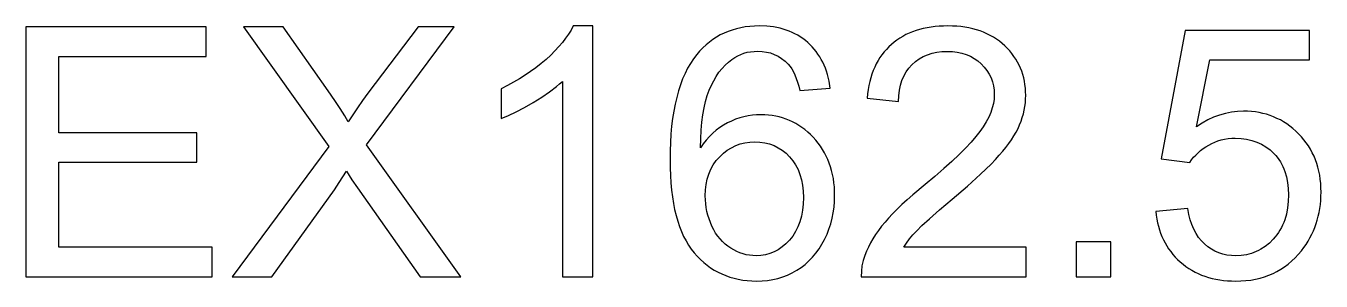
# Model space of a CAD drawing. Header units: millimetres. Extents: x -5.6 to 5.6, y -1.1 to 1.1.
import ezdxf

# ---------------------------------------------------------------- set-up
doc = ezdxf.new("R2010")
doc.units = ezdxf.units.MM
doc.layers.add('LASER_MARK', color=7, linetype='Continuous')

msp = doc.modelspace()

# ---------------------------------------------------------------- linework, layer by layer
at = {"layer": 'LASER_MARK'}
for points in [[(-5.594, -1.063), (-3.986, -1.063), (-3.986, -0.809), (-5.309, -0.809), (-5.309, -0.076), (-4.117, -0.076), (-4.117, 0.177), (-5.309, 0.177), (-5.309, 0.837), (-4.036, 0.837), (-4.036, 1.091), (-5.594, 1.091)], [(-3.811, -1.063), (-3.469, -1.063), (-2.928, -0.312), (-2.887, -0.25), (-2.825, -0.151), (-2.778, -0.226), (-2.731, -0.295), (-2.189, -1.063), (-1.836, -1.063), (-2.652, 0.076), (-1.895, 1.091), (-2.205, 1.091), (-2.639, 0.52), (-2.686, 0.456), (-2.731, 0.394), (-2.771, 0.334), (-2.809, 0.274), (-2.839, 0.325), (-2.878, 0.387), (-2.926, 0.458), (-2.983, 0.539), (-3.373, 1.091), (-3.713, 1.091), (-2.978, 0.06)], [(-0.696, -1.063), (-0.696, 1.1), (-0.866, 1.1), (-0.885, 1.065), (-0.907, 1.03), (-0.932, 0.994), (-0.96, 0.958), (-0.991, 0.922), (-1.024, 0.886), (-1.061, 0.849), (-1.101, 0.812), (-1.144, 0.776), (-1.188, 0.74), (-1.234, 0.707), (-1.281, 0.675), (-1.331, 0.644), (-1.382, 0.614), (-1.435, 0.586), (-1.489, 0.559), (-1.489, 0.303), (-1.426, 0.329), (-1.358, 0.36), (-1.287, 0.397), (-1.211, 0.44), (-1.137, 0.486), (-1.071, 0.531), (-1.012, 0.577), (-0.985, 0.6), (-0.96, 0.622), (-0.96, -1.063)], [(1.091, 0.543), (1.354, 0.564), (1.344, 0.625), (1.33, 0.682), (1.321, 0.71), (1.312, 0.737), (1.301, 0.763), (1.289, 0.788), (1.277, 0.812), (1.263, 0.835), (1.248, 0.858), (1.233, 0.879), (1.216, 0.9), (1.198, 0.92), (1.179, 0.939), (1.16, 0.957), (1.139, 0.975), (1.117, 0.991), (1.095, 1.006), (1.073, 1.02), (1.049, 1.033), (1.025, 1.044), (1, 1.055), (0.974, 1.064), (0.948, 1.073), (0.921, 1.08), (0.893, 1.086), (0.864, 1.091), (0.805, 1.098), (0.743, 1.1), (0.701, 1.099), (0.66, 1.096), (0.62, 1.091), (0.581, 1.085), (0.543, 1.076), (0.507, 1.065), (0.471, 1.053), (0.437, 1.038), (0.403, 1.022), (0.371, 1.004), (0.34, 0.983), (0.31, 0.961), (0.281, 0.937), (0.253, 0.911), (0.226, 0.883), (0.201, 0.853), (0.173, 0.816), (0.147, 0.777), (0.122, 0.735), (0.1, 0.69), (0.079, 0.643), (0.06, 0.592), (0.043, 0.54), (0.028, 0.484), (0.014, 0.426), (0.002, 0.365), (-0.008, 0.302), (-0.016, 0.236), (-0.022, 0.167), (-0.027, 0.096), (-0.029, 0.022), (-0.03, -0.055), (-0.029, -0.124), (-0.027, -0.19), (-0.023, -0.253), (-0.017, -0.315), (-0.01, -0.373), (-0.001, -0.43), (0.01, -0.483), (0.022, -0.535), (0.036, -0.584), (0.051, -0.63), (0.069, -0.674), (0.087, -0.715), (0.108, -0.754), (0.13, -0.791), (0.153, -0.825), (0.179, -0.857), (0.205, -0.886), (0.233, -0.914), (0.261, -0.939), (0.291, -0.963), (0.321, -0.985), (0.352, -1.005), (0.385, -1.023), (0.418, -1.039), (0.452, -1.053), (0.487, -1.066), (0.523, -1.076), (0.56, -1.085), (0.598, -1.091), (0.637, -1.096), (0.677, -1.099), (0.718, -1.1), (0.766, -1.099), (0.812, -1.094), (0.858, -1.087), (0.902, -1.077), (0.944, -1.064), (0.986, -1.048), (1.026, -1.029), (1.065, -1.007), (1.102, -0.983), (1.137, -0.956), (1.17, -0.927), (1.201, -0.894), (1.23, -0.86), (1.257, -0.823), (1.282, -0.783), (1.305, -0.741), (1.326, -0.697), (1.343, -0.652), (1.358, -0.606), (1.371, -0.559), (1.38, -0.512), (1.387, -0.463), (1.391, -0.414), (1.392, -0.364), (1.392, -0.326), (1.39, -0.288), (1.386, -0.252), (1.381, -0.217), (1.374, -0.182), (1.366, -0.148), (1.357, -0.115), (1.346, -0.084), (1.334, -0.053), (1.32, -0.022), (1.305, 0.007), (1.288, 0.035), (1.27, 0.063), (1.25, 0.089), (1.229, 0.115), (1.207, 0.14), (1.183, 0.163), (1.159, 0.185), (1.134, 0.206), (1.109, 0.225), (1.083, 0.242), (1.056, 0.258), (1.029, 0.273), (1.001, 0.286), (0.973, 0.297), (0.943, 0.307), (0.914, 0.315), (0.883, 0.322), (0.853, 0.327), (0.821, 0.331), (0.789, 0.334), (0.756, 0.334), (0.718, 0.333), (0.681, 0.33), (0.644, 0.324), (0.608, 0.317), (0.572, 0.307), (0.536, 0.295), (0.501, 0.28), (0.467, 0.264), (0.433, 0.245), (0.4, 0.224), (0.369, 0.2), (0.339, 0.175), (0.311, 0.146), (0.283, 0.116), (0.257, 0.083), (0.233, 0.048), (0.235, 0.126), (0.239, 0.2), (0.245, 0.269), (0.253, 0.334), (0.264, 0.394), (0.276, 0.449), (0.291, 0.5), (0.308, 0.546), (0.327, 0.588), (0.347, 0.628), (0.369, 0.665), (0.393, 0.7), (0.419, 0.732), (0.446, 0.761), (0.474, 0.788), (0.505, 0.812), (0.529, 0.828), (0.555, 0.843), (0.581, 0.855), (0.608, 0.865), (0.636, 0.873), (0.665, 0.878), (0.696, 0.881), (0.727, 0.882), (0.765, 0.881), (0.802, 0.875), (0.838, 0.867), (0.871, 0.854), (0.904, 0.838), (0.934, 0.819), (0.964, 0.796), (0.991, 0.769), (1.007, 0.75), (1.022, 0.729), (1.036, 0.704), (1.049, 0.677), (1.061, 0.648), (1.072, 0.616), (1.082, 0.581)], [(3.046, -0.809), (1.989, -0.809), (2.013, -0.773), (2.039, -0.737), (2.068, -0.701), (2.101, -0.666), (2.145, -0.622), (2.211, -0.562), (2.298, -0.486), (2.406, -0.395), (2.539, -0.281), (2.651, -0.179), (2.699, -0.134), (2.743, -0.091), (2.781, -0.052), (2.814, -0.015), (2.844, 0.019), (2.871, 0.053), (2.897, 0.086), (2.92, 0.119), (2.94, 0.152), (2.959, 0.184), (2.976, 0.216), (2.99, 0.248), (3.002, 0.279), (3.013, 0.31), (3.022, 0.342), (3.03, 0.374), (3.035, 0.405), (3.04, 0.437), (3.042, 0.47), (3.043, 0.502), (3.042, 0.533), (3.04, 0.564), (3.036, 0.594), (3.032, 0.624), (3.025, 0.653), (3.017, 0.681), (3.008, 0.709), (2.998, 0.736), (2.986, 0.762), (2.972, 0.788), (2.957, 0.813), (2.941, 0.837), (2.923, 0.861), (2.904, 0.884), (2.884, 0.906), (2.862, 0.928), (2.839, 0.949), (2.815, 0.968), (2.79, 0.986), (2.764, 1.003), (2.736, 1.019), (2.708, 1.033), (2.679, 1.046), (2.649, 1.057), (2.618, 1.067), (2.586, 1.076), (2.552, 1.083), (2.518, 1.089), (2.483, 1.094), (2.447, 1.097), (2.409, 1.099), (2.371, 1.1), (2.333, 1.099), (2.296, 1.098), (2.26, 1.094), (2.225, 1.09), (2.191, 1.084), (2.158, 1.078), (2.126, 1.069), (2.095, 1.06), (2.065, 1.05), (2.036, 1.038), (2.008, 1.025), (1.981, 1.01), (1.955, 0.995), (1.929, 0.978), (1.905, 0.96), (1.882, 0.941), (1.86, 0.92), (1.839, 0.898), (1.819, 0.876), (1.8, 0.852), (1.783, 0.827), (1.767, 0.801), (1.752, 0.773), (1.738, 0.745), (1.726, 0.715), (1.714, 0.685), (1.704, 0.653), (1.695, 0.62), (1.688, 0.586), (1.681, 0.551), (1.676, 0.514), (1.672, 0.477), (1.944, 0.449), (1.946, 0.498), (1.951, 0.545), (1.961, 0.589), (1.973, 0.63), (1.99, 0.668), (2.009, 0.704), (2.033, 0.736), (2.06, 0.766), (2.09, 0.793), (2.122, 0.817), (2.156, 0.836), (2.193, 0.852), (2.233, 0.865), (2.275, 0.874), (2.319, 0.879), (2.365, 0.881), (2.409, 0.879), (2.451, 0.874), (2.491, 0.866), (2.529, 0.854), (2.565, 0.839), (2.598, 0.82), (2.629, 0.798), (2.659, 0.773), (2.685, 0.745), (2.708, 0.716), (2.727, 0.685), (2.743, 0.653), (2.755, 0.619), (2.764, 0.583), (2.769, 0.546), (2.771, 0.508), (2.769, 0.47), (2.763, 0.432), (2.754, 0.393), (2.74, 0.353), (2.723, 0.313), (2.702, 0.273), (2.676, 0.231), (2.647, 0.19), (2.613, 0.146), (2.572, 0.098), (2.523, 0.047), (2.467, -0.009), (2.404, -0.068), (2.334, -0.13), (2.257, -0.197), (2.173, -0.267), (2.066, -0.357), (2.018, -0.399), (1.973, -0.441), (1.932, -0.481), (1.893, -0.52), (1.858, -0.557), (1.827, -0.593), (1.798, -0.628), (1.771, -0.664), (1.746, -0.699), (1.723, -0.735), (1.703, -0.771), (1.684, -0.807), (1.667, -0.843), (1.653, -0.88), (1.638, -0.924), (1.628, -0.97), (1.623, -1.016), (1.622, -1.063), (3.046, -1.063)], [(4.443, -0.475), (4.166, -0.499), (4.17, -0.532), (4.175, -0.565), (4.181, -0.597), (4.189, -0.628), (4.198, -0.658), (4.208, -0.688), (4.219, -0.716), (4.232, -0.744), (4.246, -0.771), (4.261, -0.797), (4.277, -0.822), (4.295, -0.846), (4.314, -0.87), (4.334, -0.893), (4.355, -0.914), (4.378, -0.935), (4.402, -0.955), (4.426, -0.974), (4.451, -0.991), (4.478, -1.007), (4.505, -1.022), (4.533, -1.036), (4.561, -1.048), (4.591, -1.059), (4.621, -1.068), (4.653, -1.077), (4.685, -1.084), (4.718, -1.09), (4.751, -1.094), (4.786, -1.097), (4.821, -1.099), (4.858, -1.1), (4.902, -1.099), (4.945, -1.096), (4.987, -1.091), (5.028, -1.084), (5.067, -1.074), (5.105, -1.063), (5.143, -1.05), (5.179, -1.035), (5.213, -1.017), (5.247, -0.998), (5.279, -0.976), (5.311, -0.953), (5.341, -0.927), (5.369, -0.9), (5.397, -0.87), (5.424, -0.838), (5.444, -0.811), (5.464, -0.784), (5.482, -0.756), (5.498, -0.727), (5.513, -0.697), (5.527, -0.667), (5.54, -0.637), (5.551, -0.605), (5.561, -0.574), (5.57, -0.541), (5.577, -0.508), (5.583, -0.474), (5.588, -0.44), (5.591, -0.405), (5.593, -0.369), (5.594, -0.333), (5.593, -0.295), (5.591, -0.258), (5.587, -0.222), (5.582, -0.186), (5.575, -0.152), (5.567, -0.118), (5.557, -0.085), (5.546, -0.054), (5.533, -0.023), (5.518, 0.007), (5.502, 0.037), (5.485, 0.065), (5.466, 0.093), (5.446, 0.119), (5.424, 0.145), (5.4, 0.17), (5.375, 0.193), (5.35, 0.216), (5.324, 0.236), (5.298, 0.255), (5.27, 0.273), (5.242, 0.289), (5.213, 0.303), (5.184, 0.316), (5.154, 0.328), (5.123, 0.338), (5.092, 0.346), (5.059, 0.353), (5.027, 0.358), (4.993, 0.362), (4.959, 0.364), (4.924, 0.365), (4.871, 0.363), (4.819, 0.357), (4.767, 0.346), (4.716, 0.331), (4.665, 0.312), (4.615, 0.289), (4.566, 0.262), (4.517, 0.23), (4.633, 0.809), (5.493, 0.809), (5.493, 1.062), (4.421, 1.062), (4.213, -0.045), (4.461, -0.077), (4.476, -0.055), (4.493, -0.033), (4.511, -0.013), (4.531, 0.007), (4.552, 0.025), (4.574, 0.042), (4.598, 0.058), (4.623, 0.073), (4.649, 0.087), (4.676, 0.099), (4.703, 0.109), (4.732, 0.117), (4.761, 0.123), (4.791, 0.128), (4.822, 0.131), (4.853, 0.132), (4.904, 0.129), (4.951, 0.123), (4.997, 0.113), (5.039, 0.099), (5.08, 0.08), (5.118, 0.058), (5.153, 0.031), (5.186, 0.001), (5.202, -0.016), (5.216, -0.033), (5.229, -0.052), (5.242, -0.071), (5.253, -0.09), (5.264, -0.111), (5.273, -0.132), (5.282, -0.154), (5.295, -0.2), (5.305, -0.249), (5.311, -0.301), (5.313, -0.356), (5.311, -0.414), (5.305, -0.47), (5.295, -0.522), (5.28, -0.571), (5.272, -0.594), (5.262, -0.617), (5.251, -0.639), (5.239, -0.661), (5.226, -0.681), (5.212, -0.701), (5.197, -0.72), (5.181, -0.738), (5.147, -0.772), (5.111, -0.801), (5.074, -0.826), (5.054, -0.837), (5.034, -0.846), (5.014, -0.855), (4.993, -0.862), (4.971, -0.868), (4.95, -0.873), (4.905, -0.88), (4.858, -0.882), (4.819, -0.881), (4.781, -0.876), (4.745, -0.868), (4.711, -0.857), (4.677, -0.843), (4.646, -0.825), (4.615, -0.804), (4.587, -0.78), (4.56, -0.753), (4.536, -0.723), (4.514, -0.69), (4.495, -0.653), (4.478, -0.613), (4.464, -0.571), (4.452, -0.525)], [(0.332, -0.627), (0.319, -0.595), (0.307, -0.564), (0.297, -0.531), (0.289, -0.499), (0.282, -0.466), (0.278, -0.433), (0.275, -0.399), (0.274, -0.365), (0.276, -0.314), (0.282, -0.266), (0.292, -0.22), (0.305, -0.177), (0.323, -0.136), (0.344, -0.097), (0.37, -0.061), (0.399, -0.028), (0.431, 0.002), (0.465, 0.028), (0.5, 0.05), (0.538, 0.069), (0.576, 0.083), (0.617, 0.093), (0.659, 0.099), (0.703, 0.101), (0.747, 0.099), (0.79, 0.093), (0.83, 0.083), (0.869, 0.069), (0.905, 0.05), (0.94, 0.028), (0.972, 0.002), (1.003, -0.028), (1.031, -0.062), (1.055, -0.098), (1.076, -0.138), (1.092, -0.18), (1.105, -0.226), (1.115, -0.274), (1.12, -0.326), (1.122, -0.38), (1.12, -0.436), (1.115, -0.49), (1.105, -0.54), (1.092, -0.588), (1.075, -0.632), (1.054, -0.674), (1.03, -0.712), (1.016, -0.73), (1.002, -0.747), (0.971, -0.779), (0.938, -0.806), (0.905, -0.83), (0.869, -0.849), (0.833, -0.863), (0.794, -0.874), (0.755, -0.88), (0.713, -0.882), (0.685, -0.881), (0.657, -0.878), (0.629, -0.873), (0.601, -0.866), (0.574, -0.857), (0.547, -0.846), (0.521, -0.832), (0.495, -0.817), (0.469, -0.8), (0.445, -0.781), (0.423, -0.76), (0.402, -0.737), (0.382, -0.712), (0.364, -0.686), (0.347, -0.657)], [(3.478, -1.063), (3.779, -1.063), (3.779, -0.762), (3.478, -0.762)]]:
    msp.add_lwpolyline(points, close=True, dxfattribs=at)

doc.saveas('drawing.dxf')
